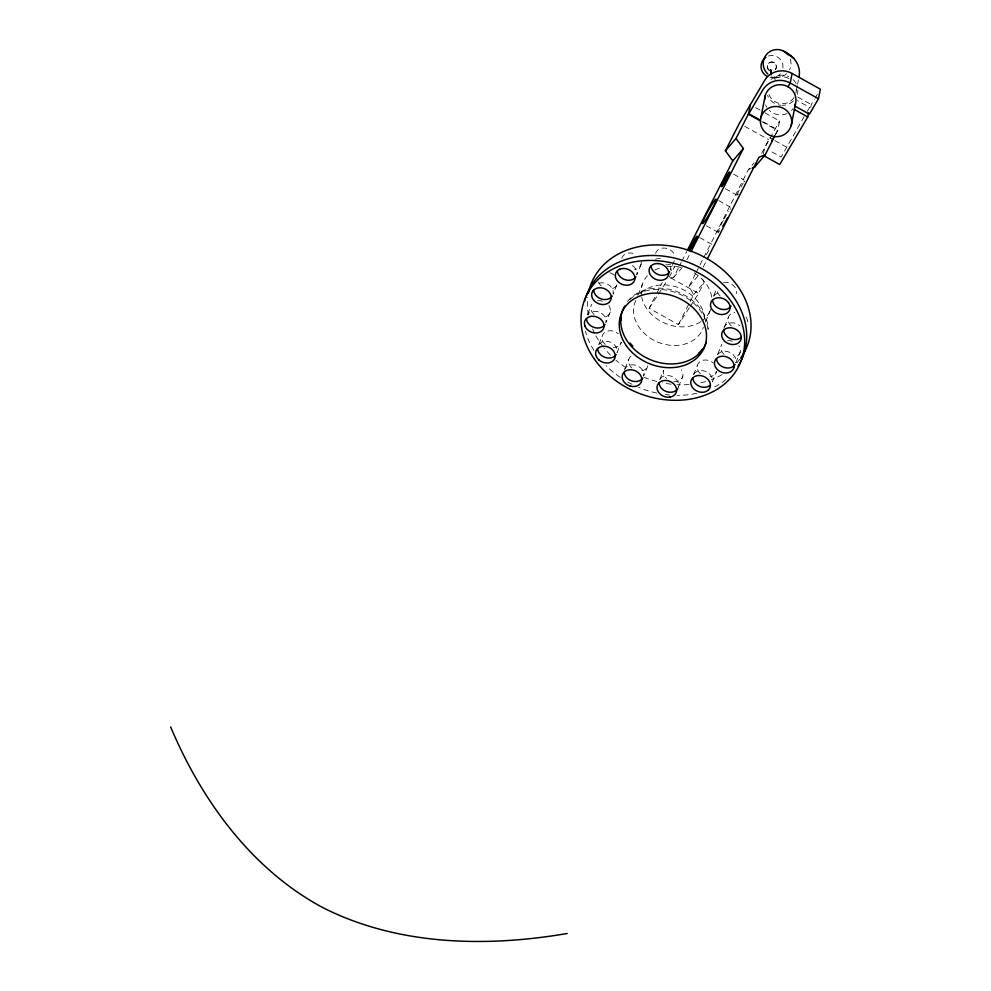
<?xml version="1.0" encoding="UTF-8"?>
<svg xmlns="http://www.w3.org/2000/svg" width="991" height="991" viewBox="0 0 991 991"><rect width="100%" height="100%" fill="white"/><g stroke="black" fill="none" stroke-linecap="round" stroke-linejoin="round"><path stroke-width="0.74" stroke-dasharray="4.96 3.72" d="M763.429 153.828L764.594 147.845L769.71 137.761L773.537 139.892M775.433 134.466L777.737 130.552L779.595 120.989L764.978 112.838M796.454 90.218L797.321 85.759M797.606 84.272L798.473 79.813M810.737 107.325L811.27 104.6L814.292 99.459M587.737 314.048L590.983 306.132M616.885 284.913L613.107 294.141A10.083 8.077 22.3 0 0 609.007 285.061A10.083 8.077 22.3 0 0 598.093 283.537M610.221 312.054L605.885 322.608A10.083 8.077 22.3 0 0 599.505 312.252A10.083 8.077 22.3 0 0 587.502 314.754M598.911 344.05L602.169 336.135M641.103 264.3L636.767 274.854A10.083 8.077 22.3 0 0 631.564 265.08M635.776 300.471L634.674 303.135A36.407 29.16 22.3 0 0 660.117 342.997A36.407 29.16 22.3 0 0 703.325 327.265M637.956 295.157L642.317 284.504M624.937 368.887L628.728 359.646M674.338 260.67L670.548 269.911A10.083 8.077 22.3 0 0 669.136 263.495M659.783 379.603L663.574 370.374A10.083 8.077 22.3 0 0 666.658 378.649M713.805 295.591L716.505 288.988M678.476 386.837L682.799 376.283M705.518 321.939L710.968 308.635M693.564 374.66L697.354 365.419M724.433 326.906L728.224 317.677M717.769 354.047L721.014 346.132M735.793 362.892L740.24 352.053A10.083 8.077 22.3 0 0 738.84 345.624M740.24 352.053L739.397 353.985A10.083 8.077 22.3 0 1 733.712 357.367M689.278 307.805L678.414 324.59L649.179 308.288L656.067 294.711M656.76 293.361L662.273 282.509M669.334 277.108L674.921 266.108L671.08 270.593M670.436 277.914L673.496 277.653L681.176 262.541M681.87 261.166L686.751 251.541M686.874 259.84L689.662 254.34M678.414 324.59L693.576 294.736L689.092 286.349L695.372 273.974M696.066 272.599L703.053 258.862M703.746 257.487L748.416 169.535L754.188 162.809M703.164 267.149L705.951 261.661M761.633 153.37L779.595 120.989M775.197 135.172L777.861 129.945L761.906 121.051M690.108 306.516L698.581 293.41L704.167 282.41L701.603 277.616M804.172 116.628L781.156 157.073L770.961 151.4M807.293 111.351L809.622 107.387L797.507 100.636M815.06 98.171L817.327 94.318M649.179 308.288L657.529 295.38M658.358 294.092L666.708 281.171M791.512 110.521L792.949 108.7M730.07 209.435L730.689 208.705M719.144 231.436L719.751 230.717M673.496 277.653L682.155 267.57M689.092 286.349L698.705 275.139M693.576 294.736L704.167 282.41M748.416 169.535L750.905 168.569M660.365 258.601L657.851 258.676A10.083 8.077 22.3 0 0 655.534 259.308M673.756 381.684L676.271 381.609A10.083 8.077 22.3 0 0 681.387 369.866M772.807 77.558L777.947 77.496M797.805 97.093L811.27 104.6M755.675 107.647L763.652 112.094M761.794 121.658L777.737 130.552M774.813 140.598L786.284 146.99M744.687 126.291L768.62 139.62M733.65 174.218L744.043 180.015M725.375 188.724L737.069 195.239M718.673 200.578L730.379 207.107M706.447 225.799L718.153 232.328M699.757 237.667L712.752 244.913M670.808 277.926L698.581 293.41M789.009 78.648L788.477 78.289A14.01 13.465 11 0 0 774.516 78.846M771.555 76.666L775.259 79.305L772.881 76.555M605.241 344.422L603.569 342.564A10.083 8.077 22.3 0 1 605.365 331.973A10.083 8.077 22.3 0 1 618.31 333.769M787.089 113.519A15.683 15.076 11 0 1 769.363 110.435M766.836 107.301A15.683 15.076 11 0 1 765.659 104.91M794.076 97.502A14.01 13.465 11 0 1 775.879 102.184L772.869 100.153A14.01 13.465 11 0 1 768.892 94.256M796.145 89.673A14.01 13.465 11 0 1 795.872 93.179M790.298 59.064A14.01 13.936 -81.8 0 1 789.567 69.754M786.693 73.668A14.01 13.936 -81.8 0 1 771.977 76.567M780.313 73.842A11.087 10.938 62.2 0 1 769.957 77.36M768.421 56.041A11.087 10.938 62.2 0 1 776.808 56.623L779.199 58.246A11.087 10.938 62.2 0 1 782.791 68.726M769.041 69.965A4.608 4.546 62.2 0 1 768.57 63.474A4.608 4.546 62.2 0 1 774.999 63.077A4.608 4.546 62.2 0 1 775.47 69.568M769.71 70.807A4.608 4.546 62.2 0 1 767.79 64.291A4.608 4.546 62.2 0 1 774.367 63.003A4.608 4.546 62.2 0 1 775.148 69.729M793.37 100.958A15.683 15.076 11 0 1 782.345 105.343M780.982 105.269A15.683 15.076 11 0 1 778.282 104.811M774.491 103.287A15.683 15.076 11 0 1 767.517 95.334M770.986 79.515A15.683 15.076 11 0 1 788.65 76.58M793.134 79.602A15.683 15.076 11 0 1 797.272 86.39M797.842 90.305A15.683 15.076 11 0 1 797.346 94.207M738.406 193.963A8.399 0.743 -60.9 0 1 737.713 194.868M737.168 194.682A8.399 0.743 -60.9 0 1 743.114 183.335M744.006 182.022A8.399 0.743 -60.9 0 1 744.699 181.118M718.735 231.919A14.01 1.239 -60.9 0 1 723.529 220.014M724.111 218.949A14.01 1.239 -60.9 0 1 728.707 211.368M706.385 254.749A8.399 0.743 -60.9 0 1 709.506 249.137M640.694 293.41A36.407 29.16 22.3 0 1 680.123 288.245A36.407 29.16 22.3 0 1 704.465 319.659M709.853 311.471A36.407 29.16 22.3 0 1 701.925 320.923M700.823 321.679A36.407 29.16 22.3 0 1 665.543 323.524A36.407 29.16 22.3 0 1 641.784 297.399M641.536 296.061A36.407 29.16 22.3 0 1 647.42 275.733M654.816 270.072A36.407 29.16 22.3 0 1 661.381 267.52M667.178 266.468A36.407 29.16 22.3 0 1 682.948 267.942M694.109 272.835A36.407 29.16 22.3 0 1 712.058 299.728M670.647 264.04A10.083 8.077 22.3 0 1 665.828 264.746M655.646 253.436A10.083 8.077 22.3 0 1 662.174 248.122L664.701 248.047A10.083 8.077 22.3 0 1 674.586 255.034M720.135 295.95A10.083 8.077 22.3 0 1 716.865 289.806M723.579 282.348A10.083 8.077 22.3 0 1 733.204 285.309L734.876 287.167A10.083 8.077 22.3 0 1 736.288 293.584M713.57 296.297A10.083 8.077 22.3 0 1 719.255 292.902M641.288 262.169A10.083 8.077 22.3 0 1 634.562 269.626M621.865 258.391A10.083 8.077 22.3 0 1 624.157 254.86L626.089 253.696A10.083 8.077 22.3 0 1 635.888 254.526M629.731 299.666A44.818 35.887 22.3 0 1 677.187 293.138A44.818 35.887 22.3 0 1 707.958 330.325M627.476 301.487A44.818 35.887 22.3 0 1 675.329 291.02A44.818 35.887 22.3 0 1 708.466 329.086M723.901 328.232A10.083 8.077 22.3 0 1 740.042 325.866M731.308 325.952A10.083 8.077 22.3 0 1 734.752 312.351M746.05 317.17A10.083 8.077 22.3 0 1 747.164 319.263L747.648 321.456A10.083 8.077 22.3 0 1 747.462 323.586M616.588 285.519A10.083 8.077 22.3 0 1 610.902 288.914M601.289 285.953A10.083 8.077 22.3 0 1 598.49 282.001M609.812 272.773A10.083 8.077 22.3 0 1 614.346 275.312M717.534 354.753A10.083 8.077 22.3 0 1 729.525 352.251A10.083 8.077 22.3 0 1 735.917 362.607M724.099 354.419A10.083 8.077 22.3 0 1 721.857 344.199M727.543 340.805A10.083 8.077 22.3 0 1 732.622 341.238M739.782 359.225A84.024 67.277 22.3 0 1 736.908 362.681M722.067 374.635A84.024 67.277 22.3 0 1 711.377 379.677M705.592 381.585A84.024 67.277 22.3 0 1 698.011 383.356M689.067 384.52A84.024 67.277 22.3 0 1 676.964 384.669M671.105 384.186A84.024 67.277 22.3 0 1 662.521 382.823M656.835 381.51A84.024 67.277 22.3 0 1 644.361 377.385M625.817 367.661A84.024 67.277 22.3 0 1 615.931 360.216M610.394 355.075A84.024 67.277 22.3 0 1 604.374 348.374M603.445 347.222A84.024 67.277 22.3 0 1 595.195 334.475M594.513 333.112A84.024 67.277 22.3 0 1 592.63 328.987M588.419 315.014A84.024 67.277 22.3 0 1 587.762 297.473M608.808 305.624A10.083 8.077 22.3 0 1 603.692 317.368M594.067 314.42A10.083 8.077 22.3 0 1 591.28 310.456L590.797 308.263A10.083 8.077 22.3 0 1 591.838 304.2M597.523 300.806A10.083 8.077 22.3 0 1 605.018 302.267M725.994 379.491A84.024 67.277 22.3 0 1 712.517 387.927M696.747 393.291A84.024 67.277 22.3 0 1 677.2 395.359M669.606 395.025A84.024 67.277 22.3 0 1 665.357 394.567M656.76 393.08A84.024 67.277 22.3 0 1 638.675 387.382M631.985 384.297A84.024 67.277 22.3 0 1 625.445 380.705M620.193 377.348A84.024 67.277 22.3 0 1 606.071 365.629M593.931 350.393A84.024 67.277 22.3 0 1 585.396 331.229M693.861 374.041A10.083 8.077 22.3 0 1 705.865 371.538A10.083 8.077 22.3 0 1 712.244 381.894L716.58 371.34A10.083 8.077 22.3 0 1 714.3 374.871L712.356 376.023A10.083 8.077 22.3 0 1 710.052 376.654M700.426 373.706A10.083 8.077 22.3 0 1 699.634 361.888A10.083 8.077 22.3 0 1 713.495 363.053M598.675 344.769A10.083 8.077 22.3 0 1 610.679 342.254A10.083 8.077 22.3 0 1 617.059 352.61L621.394 342.056A10.083 8.077 22.3 0 1 612.339 347.445M660.08 378.996A10.083 8.077 22.3 0 1 673.273 377.063A10.083 8.077 22.3 0 1 677.633 388.769M624.404 370.213A10.083 8.077 22.3 0 1 636.011 365.307A10.083 8.077 22.3 0 1 643.63 376.122L647.965 365.568A10.083 8.077 22.3 0 1 641.425 370.894M631.812 367.934A10.083 8.077 22.3 0 1 631.007 356.116"/><path stroke-width="1.49" d="M799.043 76.852C801.285 65.146 793.63 55.521 783.299 50.987A14.01 13.936 -81.8 0 0 767.852 74.028M760.456 120.914L748.502 114.25L750.36 104.687M760.915 117.619L765.151 95.83M764.656 99.732A15.683 15.076 11 0 1 782.196 84.842A15.683 15.076 11 0 1 795.488 103.77L794.596 105.901L809.412 114.163L818.492 98.753L820.35 89.19L792.082 73.433L790.211 83.033L788.006 86.75M791.252 125.56A15.683 15.076 11 0 0 774.553 106.532A15.683 15.076 11 0 0 761.955 127.913A15.683 15.076 11 0 0 787.275 132.311A22.025 21.17 11 0 0 791.252 125.56L795.488 103.77M763.132 155.327L779.706 164.568L807.764 116.95L808.557 112.863M687.457 250.166L732.82 160.839L725.4 150.818L739.373 123.318L764.631 80.457A20.167 19.386 11 0 1 792.069 73.458M725.4 150.818L735.991 138.505L748.614 113.643L759.242 119.577M691.061 251.59L743.411 148.514L735.991 138.505M707.351 258.911L759.007 157.21L765.238 154.794L774.528 136.485M752.157 168.086L754.647 167.12L756.046 164.37M748.502 114.25L762.773 90.02A20.167 19.386 11 0 1 790.211 83.033L818.492 98.753M771.593 140.982L774.665 135.767M732.82 160.839L743.411 148.514M754.647 167.12L765.238 154.794M709.965 385.425L708.02 386.577A10.083 8.077 22.3 0 1 692.833 378.116M567.186 933.497C485.986 947.396 398.246 945.625 323.363 907.892C251.714 869.714 201.681 800.493 170.65 726.96M794.299 109.456L807.764 116.95M767.232 76.418L764.841 74.808A11.087 10.938 62.2 0 1 765.857 57.305M793.915 58.32L783.299 50.987M586.474 318.829L586.957 321.01A10.083 8.077 22.3 0 0 595.554 327.823A10.083 8.077 22.3 0 0 605.043 324.54M771.295 73.272L770.614 69.68L771.345 74.697M786.321 53.018A14.01 13.936 -81.8 0 1 787.994 54.79M727.456 218.008A14.01 1.239 -60.9 0 1 725.102 222.269M724.495 223.297A14.01 1.239 -60.9 0 1 722.736 226.245M584.764 300.769A84.024 67.277 22.3 0 1 691.792 263.742A84.024 67.277 22.3 0 1 737.998 366.162M742.321 355.608A84.024 67.277 22.3 0 1 740.661 358.036M588.456 293.076A84.024 67.277 22.3 0 1 693.601 252.148A84.024 67.277 22.3 0 1 743.101 354.369M669.705 271.844A10.083 8.077 22.3 0 1 658.941 274.804A10.083 8.077 22.3 0 1 651.124 266.133M731.11 306.07A10.083 8.077 22.3 0 1 720.346 309.031A10.083 8.077 22.3 0 1 712.541 300.36M635.925 276.786A10.083 8.077 22.3 0 1 625.16 279.759A10.083 8.077 22.3 0 1 617.356 271.076M740.847 337.671A10.083 8.077 22.3 0 1 730.28 338.588A10.083 8.077 22.3 0 1 723.715 330.362M706.335 342.366A44.818 35.887 22.3 0 1 649.266 359.213A44.818 35.887 22.3 0 1 624.689 306.07M612.265 296.074A10.083 8.077 22.3 0 1 601.5 299.047A10.083 8.077 22.3 0 1 593.683 290.363M702.309 349.352A44.818 35.887 22.3 0 1 698.531 353.353M632.815 346.144A44.818 35.887 22.3 0 1 630.053 342.985M621.258 320.378A44.818 35.887 22.3 0 1 621.32 317.628M735.074 364.539A10.083 8.077 22.3 0 1 724.31 367.5A10.083 8.077 22.3 0 1 716.493 358.829M616.216 354.543A10.083 8.077 22.3 0 1 600.918 354.976L599.245 353.118A10.083 8.077 22.3 0 1 597.647 348.832M677.633 388.769A10.083 8.077 22.3 0 1 671.935 392.163L669.42 392.238A10.083 8.077 22.3 0 1 659.052 383.059M642.787 378.054A10.083 8.077 22.3 0 1 632.023 381.015L629.607 379.987A10.083 8.077 22.3 0 1 624.219 372.343M592.68 291.267L591.838 293.2A10.083 8.077 22.3 0 0 603.705 304.522A10.083 8.077 22.3 0 0 609.155 292.035A10.083 8.077 22.3 0 0 592.68 291.267M733.873 367.574L733.03 369.507A10.083 8.077 22.3 0 1 716.555 368.726A10.083 8.077 22.3 0 1 722.005 356.252A10.083 8.077 22.3 0 1 733.873 367.574M715.49 199.538L714.474 200.752A14.01 1.239 -60.9 0 0 705.443 216.013A14.01 1.239 -60.9 0 0 703.139 223.223L704.155 222.021A14.01 1.239 -60.9 0 0 713.186 206.747A14.01 1.239 -60.9 0 0 715.49 199.538M619.722 269.218L617.789 270.382A10.083 8.077 22.3 0 0 622.298 284.429A10.083 8.077 22.3 0 0 634.835 276.96A10.083 8.077 22.3 0 0 619.722 269.218M707.933 390.392L705.988 391.544A10.083 8.077 22.3 0 1 690.876 383.814A10.083 8.077 22.3 0 1 703.424 376.332A10.083 8.077 22.3 0 1 707.933 390.392M658.334 263.569L655.807 263.643A10.083 8.077 22.3 0 0 651.744 276.662A10.083 8.077 22.3 0 0 668.021 276.192A10.083 8.077 22.3 0 0 658.334 263.569M669.904 397.131L667.389 397.205A10.083 8.077 22.3 0 1 657.69 384.57A10.083 8.077 22.3 0 1 673.967 384.112A10.083 8.077 22.3 0 1 669.904 397.131M629.991 385.982L627.563 384.954A10.083 8.077 22.3 0 1 625.891 370.82A10.083 8.077 22.3 0 1 641.536 377.497A10.083 8.077 22.3 0 1 629.991 385.982M728.509 302.689L726.837 300.83A10.083 8.077 22.3 0 0 710.894 302.515A10.083 8.077 22.3 0 0 721.721 314.543A10.083 8.077 22.3 0 0 728.509 302.689M598.886 359.944L597.201 358.085A10.083 8.077 22.3 0 1 603.99 346.231A10.083 8.077 22.3 0 1 614.816 358.246A10.083 8.077 22.3 0 1 598.886 359.944M741.28 336.977L740.797 334.785A10.083 8.077 22.3 0 0 724.743 329.223A10.083 8.077 22.3 0 0 727.84 343.382A10.083 8.077 22.3 0 0 741.28 336.977M584.913 325.977L584.43 323.797A10.083 8.077 22.3 0 1 597.87 317.393A10.083 8.077 22.3 0 1 600.967 331.539A10.083 8.077 22.3 0 1 584.913 325.977M723.703 183.954A8.399 0.743 -60.9 0 0 729.748 172.05A8.399 0.743 -60.9 0 0 723.38 181.898A8.399 0.743 -60.9 0 0 723.703 183.954M691.111 248.122A8.399 0.743 -60.9 0 0 697.156 236.217A8.399 0.743 -60.9 0 0 690.789 246.065A8.399 0.743 -60.9 0 0 691.111 248.122M594.476 359.238A84.024 67.277 22.3 0 0 735.954 371.13A84.024 67.277 22.3 0 0 658.135 260.782A84.024 67.277 22.3 0 0 594.476 359.238M626.386 345.772A44.818 35.887 22.3 0 0 701.851 352.115A44.818 35.887 22.3 0 0 660.34 293.262A44.818 35.887 22.3 0 0 626.386 345.772"/></g></svg>
